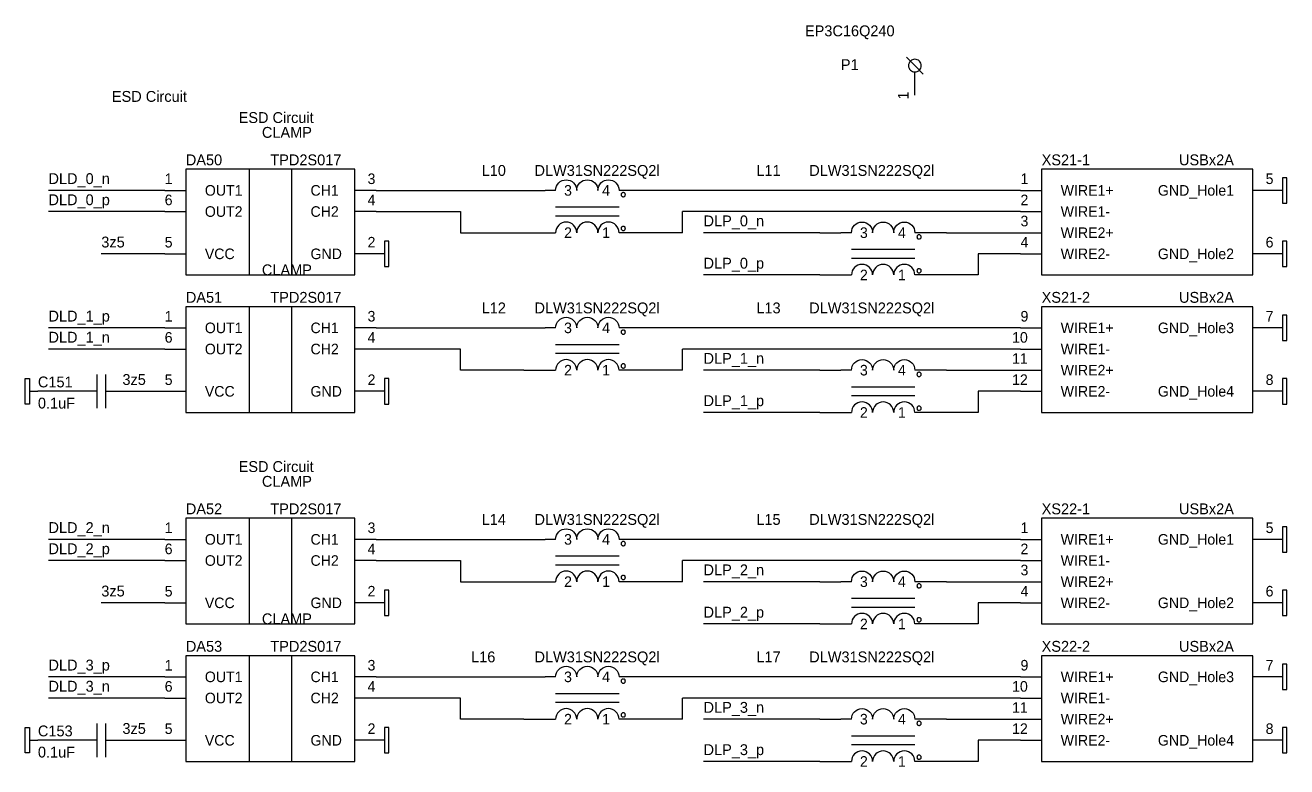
# Model space of a CAD drawing. Extents: x -0.1 to 32.2, y 0.1 to 20.3.
# Drawn here: x 5.24 to 11.21, y 4.22 to 7.73 of the extents above; entities that cross this region are included whole.
import ezdxf

# ---------------------------------------------------------------- set-up
doc = ezdxf.new("R2010")
doc.units = 0

msp = doc.modelspace()

# ---------------------------------------------------------------- linework, layer by layer
at = {"layer": 'PARTS'}
for p, q in [((9.45, 7.4), (9.45, 7.5)), ((5.9, 6.95), (6, 6.95)), ((6.9, 6.95), (6.8, 6.95)), ((7.6, 6.95), (7.7, 6.95)), ((8.2, 6.95), (8.1, 6.95)), ((9.95, 6.95), (10.05, 6.95)), ((11.15, 6.95), (11.05, 6.95)), ((5.9, 6.85), (6, 6.85)), ((6.9, 6.85), (6.8, 6.85)), ((9.95, 6.85), (10.05, 6.85)), ((7.6, 6.75), (7.7, 6.75)), ((8.2, 6.75), (8.1, 6.75)), ((9, 6.75), (9.1, 6.75)), ((9.6, 6.75), (9.5, 6.75)), ((9.95, 6.75), (10.05, 6.75)), ((5.9, 6.65), (6, 6.65)), ((6.9, 6.65), (6.8, 6.65)), ((9.95, 6.65), (10.05, 6.65)), ((11.15, 6.65), (11.05, 6.65)), ((9, 6.55), (9.1, 6.55)), ((9.6, 6.55), (9.5, 6.55)), ((5.9, 6.3), (6, 6.3)), ((6.9, 6.3), (6.8, 6.3)), ((7.6, 6.3), (7.7, 6.3)), ((8.2, 6.3), (8.1, 6.3)), ((9.95, 6.3), (10.05, 6.3)), ((11.15, 6.3), (11.05, 6.3)), ((5.9, 6.2), (6, 6.2)), ((6.9, 6.2), (6.8, 6.2)), ((9.95, 6.2), (10.05, 6.2)), ((7.6, 6.1), (7.7, 6.1)), ((8.2, 6.1), (8.1, 6.1)), ((9, 6.1), (9.1, 6.1)), ((9.6, 6.1), (9.5, 6.1)), ((9.95, 6.1), (10.05, 6.1)), ((5.9, 6), (6, 6)), ((6.9, 6), (6.8, 6)), ((9.95, 6), (10.05, 6)), ((11.15, 6), (11.05, 6)), ((9, 5.9), (9.1, 5.9)), ((9.6, 5.9), (9.5, 5.9)), ((5.9, 5.3), (6, 5.3)), ((6.9, 5.3), (6.8, 5.3)), ((7.6, 5.3), (7.7, 5.3)), ((8.2, 5.3), (8.1, 5.3)), ((9.95, 5.3), (10.05, 5.3)), ((11.15, 5.3), (11.05, 5.3)), ((5.9, 5.2), (6, 5.2)), ((6.9, 5.2), (6.8, 5.2)), ((9.95, 5.2), (10.05, 5.2)), ((7.6, 5.1), (7.7, 5.1)), ((8.2, 5.1), (8.1, 5.1)), ((9, 5.1), (9.1, 5.1)), ((9.6, 5.1), (9.5, 5.1)), ((9.95, 5.1), (10.05, 5.1)), ((5.9, 5), (6, 5)), ((6.9, 5), (6.8, 5)), ((9.95, 5), (10.05, 5)), ((11.15, 5), (11.05, 5)), ((9, 4.9), (9.1, 4.9)), ((9.6, 4.9), (9.5, 4.9)), ((5.9, 4.65), (6, 4.65)), ((6.9, 4.65), (6.8, 4.65)), ((7.6, 4.65), (7.7, 4.65)), ((8.2, 4.65), (8.1, 4.65)), ((9.95, 4.65), (10.05, 4.65)), ((11.15, 4.65), (11.05, 4.65)), ((5.9, 4.55), (6, 4.55)), ((6.9, 4.55), (6.8, 4.55)), ((9.95, 4.55), (10.05, 4.55)), ((7.6, 4.45), (7.7, 4.45)), ((8.2, 4.45), (8.1, 4.45)), ((9, 4.45), (9.1, 4.45)), ((9.6, 4.45), (9.5, 4.45)), ((9.95, 4.45), (10.05, 4.45)), ((5.9, 4.35), (6, 4.35)), ((6.9, 4.35), (6.8, 4.35)), ((9.95, 4.35), (10.05, 4.35)), ((11.15, 4.35), (11.05, 4.35)), ((9, 4.25), (9.1, 4.25)), ((9.6, 4.25), (9.5, 4.25))]:
    msp.add_line(p, q, dxfattribs=at)
for points in [[(9.45, 7.54), (9.41, 7.58)], [(9.45, 7.54), (9.49, 7.5)], [(9.45, 7.5), (9.45, 7.51)], [(6.3, 7.05), (6.3, 6.55)], [(6.5, 7.05), (6.5, 6.55)], [(11.21, 7.01), (11.19, 7.01)], [(11.19, 7.01), (11.19, 6.89)], [(11.21, 6.89), (11.21, 7.01)], [(7.75, 6.95), (7.7, 6.95)], [(8.1, 6.95), (8.05, 6.95)], [(11.19, 6.95), (11.15, 6.95)], [(8.05, 6.87), (7.75, 6.87)], [(11.19, 6.89), (11.21, 6.89)], [(7.75, 6.83), (8.05, 6.83)], [(7.7, 6.75), (7.75, 6.75)], [(8.1, 6.75), (8.05, 6.75)], [(9.15, 6.75), (9.1, 6.75)], [(9.5, 6.75), (9.45, 6.75)], [(6.96, 6.71), (6.94, 6.71)], [(6.94, 6.71), (6.94, 6.59)], [(6.96, 6.59), (6.96, 6.71)], [(11.21, 6.71), (11.19, 6.71)], [(11.19, 6.71), (11.19, 6.59)], [(11.21, 6.59), (11.21, 6.71)], [(6.94, 6.65), (6.9, 6.65)], [(9.45, 6.67), (9.15, 6.67)], [(9.15, 6.63), (9.45, 6.63)], [(11.19, 6.65), (11.15, 6.65)], [(6.94, 6.59), (6.96, 6.59)], [(11.19, 6.59), (11.21, 6.59)], [(9.1, 6.55), (9.15, 6.55)], [(9.5, 6.55), (9.45, 6.55)], [(6.3, 6.4), (6.3, 5.9)], [(6.5, 6.4), (6.5, 5.9)], [(11.21, 6.36), (11.19, 6.36)], [(11.19, 6.36), (11.19, 6.24)], [(11.21, 6.24), (11.21, 6.36)], [(7.75, 6.3), (7.7, 6.3)], [(8.1, 6.3), (8.05, 6.3)], [(11.19, 6.3), (11.15, 6.3)], [(8.05, 6.22), (7.75, 6.22)], [(11.19, 6.24), (11.21, 6.24)], [(7.75, 6.18), (8.05, 6.18)], [(7.7, 6.1), (7.75, 6.1)], [(8.1, 6.1), (8.05, 6.1)], [(9.15, 6.1), (9.1, 6.1)], [(9.5, 6.1), (9.45, 6.1)], [(5.24, 5.94), (5.24, 6.06)], [(5.24, 6.06), (5.26, 6.06)], [(5.26, 6.06), (5.26, 5.94)], [(5.58, 5.92), (5.58, 6.08)], [(5.62, 6.08), (5.62, 5.92)], [(6.96, 6.06), (6.94, 6.06)], [(6.94, 6.06), (6.94, 5.94)], [(6.96, 5.94), (6.96, 6.06)], [(11.21, 6.06), (11.19, 6.06)], [(11.19, 6.06), (11.19, 5.94)], [(11.21, 5.94), (11.21, 6.06)], [(5.26, 6), (5.3, 6)], [(5.58, 6), (5.5, 6)], [(5.62, 6), (5.7, 6)], [(6.94, 6), (6.9, 6)], [(9.45, 6.02), (9.15, 6.02)], [(9.15, 5.98), (9.45, 5.98)], [(11.19, 6), (11.15, 6)], [(5.26, 5.94), (5.24, 5.94)], [(6.94, 5.94), (6.96, 5.94)], [(11.19, 5.94), (11.21, 5.94)], [(9.1, 5.9), (9.15, 5.9)], [(9.5, 5.9), (9.45, 5.9)], [(6.3, 5.4), (6.3, 4.9)], [(6.5, 5.4), (6.5, 4.9)], [(11.21, 5.36), (11.19, 5.36)], [(11.19, 5.36), (11.19, 5.24)], [(11.21, 5.24), (11.21, 5.36)], [(7.75, 5.3), (7.7, 5.3)], [(8.1, 5.3), (8.05, 5.3)], [(11.19, 5.3), (11.15, 5.3)], [(8.05, 5.22), (7.75, 5.22)], [(11.19, 5.24), (11.21, 5.24)], [(7.75, 5.18), (8.05, 5.18)], [(7.7, 5.1), (7.75, 5.1)], [(8.1, 5.1), (8.05, 5.1)], [(9.15, 5.1), (9.1, 5.1)], [(9.5, 5.1), (9.45, 5.1)], [(6.96, 5.06), (6.94, 5.06)], [(6.94, 5.06), (6.94, 4.94)], [(6.96, 4.94), (6.96, 5.06)], [(9.45, 5.02), (9.15, 5.02)], [(11.21, 5.06), (11.19, 5.06)], [(11.19, 5.06), (11.19, 4.94)], [(11.21, 4.94), (11.21, 5.06)], [(6.94, 5), (6.9, 5)], [(9.15, 4.98), (9.45, 4.98)], [(11.19, 5), (11.15, 5)], [(6.94, 4.94), (6.96, 4.94)], [(9.1, 4.9), (9.15, 4.9)], [(9.5, 4.9), (9.45, 4.9)], [(11.19, 4.94), (11.21, 4.94)], [(6.3, 4.75), (6.3, 4.25)], [(6.5, 4.75), (6.5, 4.25)], [(11.21, 4.71), (11.19, 4.71)], [(11.19, 4.71), (11.19, 4.59)], [(11.21, 4.59), (11.21, 4.71)], [(7.75, 4.65), (7.7, 4.65)], [(8.1, 4.65), (8.05, 4.65)], [(11.19, 4.65), (11.15, 4.65)], [(8.05, 4.57), (7.75, 4.57)], [(11.19, 4.59), (11.21, 4.59)], [(7.75, 4.53), (8.05, 4.53)], [(5.58, 4.27), (5.58, 4.43)], [(5.62, 4.43), (5.62, 4.27)], [(7.7, 4.45), (7.75, 4.45)], [(8.1, 4.45), (8.05, 4.45)], [(9.15, 4.45), (9.1, 4.45)], [(9.5, 4.45), (9.45, 4.45)], [(5.24, 4.29), (5.24, 4.41)], [(5.24, 4.41), (5.26, 4.41)], [(5.26, 4.41), (5.26, 4.29)], [(6.96, 4.41), (6.94, 4.41)], [(6.94, 4.41), (6.94, 4.29)], [(6.96, 4.29), (6.96, 4.41)], [(9.45, 4.37), (9.15, 4.37)], [(11.21, 4.41), (11.19, 4.41)], [(11.19, 4.41), (11.19, 4.29)], [(11.21, 4.29), (11.21, 4.41)], [(5.26, 4.35), (5.3, 4.35)], [(5.58, 4.35), (5.5, 4.35)], [(5.62, 4.35), (5.7, 4.35)], [(6.94, 4.35), (6.9, 4.35)], [(9.15, 4.33), (9.45, 4.33)], [(11.19, 4.35), (11.15, 4.35)], [(5.26, 4.29), (5.24, 4.29)], [(6.94, 4.29), (6.96, 4.29)], [(9.1, 4.25), (9.15, 4.25)], [(9.5, 4.25), (9.45, 4.25)], [(11.19, 4.29), (11.21, 4.29)]]:
    msp.add_lwpolyline(points, dxfattribs=at)
for points in [[(9.48, 7.54, 0.0985), (9.4777, 7.5515, 0.0985), (9.4712, 7.5612, 0.0985), (9.4615, 7.5677, 0.0985), (9.45, 7.57, 0.0985), (9.4385, 7.5677, 0.0985), (9.4288, 7.5612, 0.0985), (9.4223, 7.5515, 0.0985), (9.42, 7.54, 0.0985), (9.4223, 7.5285, 0.0985), (9.4288, 7.5188, 0.0985), (9.4385, 7.5123, 0.0985), (9.45, 7.51, 0.0985), (9.4615, 7.5123, 0.0985), (9.4712, 7.5188, 0.0985), (9.4777, 7.5285, 0.0985)], [(8.08, 6.93, 0.0985), (8.0792, 6.9338, 0.0985), (8.0771, 6.9371, 0.0985), (8.0738, 6.9392, 0.0985), (8.07, 6.94, 0.0985), (8.0662, 6.9392, 0.0985), (8.0629, 6.9371, 0.0985), (8.0608, 6.9338, 0.0985), (8.06, 6.93, 0.0985), (8.0608, 6.9262, 0.0985), (8.0629, 6.9229, 0.0985), (8.0662, 6.9208, 0.0985), (8.07, 6.92, 0.0985), (8.0738, 6.9208, 0.0985), (8.0771, 6.9229, 0.0985), (8.0792, 6.9262, 0.0985)], [(8.08, 6.77, 0.0985), (8.0792, 6.7738, 0.0985), (8.0771, 6.7771, 0.0985), (8.0738, 6.7792, 0.0985), (8.07, 6.78, 0.0985), (8.0662, 6.7792, 0.0985), (8.0629, 6.7771, 0.0985), (8.0608, 6.7738, 0.0985), (8.06, 6.77, 0.0985), (8.0608, 6.7662, 0.0985), (8.0629, 6.7629, 0.0985), (8.0662, 6.7608, 0.0985), (8.07, 6.76, 0.0985), (8.0738, 6.7608, 0.0985), (8.0771, 6.7629, 0.0985), (8.0792, 6.7662, 0.0985)], [(9.48, 6.73, 0.0985), (9.4792, 6.7338, 0.0985), (9.4771, 6.7371, 0.0985), (9.4738, 6.7392, 0.0985), (9.47, 6.74, 0.0985), (9.4662, 6.7392, 0.0985), (9.4629, 6.7371, 0.0985), (9.4608, 6.7338, 0.0985), (9.46, 6.73, 0.0985), (9.4608, 6.7262, 0.0985), (9.4629, 6.7229, 0.0985), (9.4662, 6.7208, 0.0985), (9.47, 6.72, 0.0985), (9.4738, 6.7208, 0.0985), (9.4771, 6.7229, 0.0985), (9.4792, 6.7262, 0.0985)], [(9.48, 6.57, 0.0985), (9.4792, 6.5738, 0.0985), (9.4771, 6.5771, 0.0985), (9.4738, 6.5792, 0.0985), (9.47, 6.58, 0.0985), (9.4662, 6.5792, 0.0985), (9.4629, 6.5771, 0.0985), (9.4608, 6.5738, 0.0985), (9.46, 6.57, 0.0985), (9.4608, 6.5662, 0.0985), (9.4629, 6.5629, 0.0985), (9.4662, 6.5608, 0.0985), (9.47, 6.56, 0.0985), (9.4738, 6.5608, 0.0985), (9.4771, 6.5629, 0.0985), (9.4792, 6.5662, 0.0985)], [(8.08, 6.28, 0.0985), (8.0792, 6.2838, 0.0985), (8.0771, 6.2871, 0.0985), (8.0738, 6.2892, 0.0985), (8.07, 6.29, 0.0985), (8.0662, 6.2892, 0.0985), (8.0629, 6.2871, 0.0985), (8.0608, 6.2838, 0.0985), (8.06, 6.28, 0.0985), (8.0608, 6.2762, 0.0985), (8.0629, 6.2729, 0.0985), (8.0662, 6.2708, 0.0985), (8.07, 6.27, 0.0985), (8.0738, 6.2708, 0.0985), (8.0771, 6.2729, 0.0985), (8.0792, 6.2762, 0.0985)], [(8.08, 6.12, 0.0985), (8.0792, 6.1238, 0.0985), (8.0771, 6.1271, 0.0985), (8.0738, 6.1292, 0.0985), (8.07, 6.13, 0.0985), (8.0662, 6.1292, 0.0985), (8.0629, 6.1271, 0.0985), (8.0608, 6.1238, 0.0985), (8.06, 6.12, 0.0985), (8.0608, 6.1162, 0.0985), (8.0629, 6.1129, 0.0985), (8.0662, 6.1108, 0.0985), (8.07, 6.11, 0.0985), (8.0738, 6.1108, 0.0985), (8.0771, 6.1129, 0.0985), (8.0792, 6.1162, 0.0985)], [(9.48, 6.08, 0.0985), (9.4792, 6.0838, 0.0985), (9.4771, 6.0871, 0.0985), (9.4738, 6.0892, 0.0985), (9.47, 6.09, 0.0985), (9.4662, 6.0892, 0.0985), (9.4629, 6.0871, 0.0985), (9.4608, 6.0838, 0.0985), (9.46, 6.08, 0.0985), (9.4608, 6.0762, 0.0985), (9.4629, 6.0729, 0.0985), (9.4662, 6.0708, 0.0985), (9.47, 6.07, 0.0985), (9.4738, 6.0708, 0.0985), (9.4771, 6.0729, 0.0985), (9.4792, 6.0762, 0.0985)], [(9.48, 5.92, 0.0985), (9.4792, 5.9238, 0.0985), (9.4771, 5.9271, 0.0985), (9.4738, 5.9292, 0.0985), (9.47, 5.93, 0.0985), (9.4662, 5.9292, 0.0985), (9.4629, 5.9271, 0.0985), (9.4608, 5.9238, 0.0985), (9.46, 5.92, 0.0985), (9.4608, 5.9162, 0.0985), (9.4629, 5.9129, 0.0985), (9.4662, 5.9108, 0.0985), (9.47, 5.91, 0.0985), (9.4738, 5.9108, 0.0985), (9.4771, 5.9129, 0.0985), (9.4792, 5.9162, 0.0985)], [(8.08, 5.28, 0.0985), (8.0792, 5.2838, 0.0985), (8.0771, 5.2871, 0.0985), (8.0738, 5.2892, 0.0985), (8.07, 5.29, 0.0985), (8.0662, 5.2892, 0.0985), (8.0629, 5.2871, 0.0985), (8.0608, 5.2838, 0.0985), (8.06, 5.28, 0.0985), (8.0608, 5.2762, 0.0985), (8.0629, 5.2729, 0.0985), (8.0662, 5.2708, 0.0985), (8.07, 5.27, 0.0985), (8.0738, 5.2708, 0.0985), (8.0771, 5.2729, 0.0985), (8.0792, 5.2762, 0.0985)], [(8.08, 5.12, 0.0985), (8.0792, 5.1238, 0.0985), (8.0771, 5.1271, 0.0985), (8.0738, 5.1292, 0.0985), (8.07, 5.13, 0.0985), (8.0662, 5.1292, 0.0985), (8.0629, 5.1271, 0.0985), (8.0608, 5.1238, 0.0985), (8.06, 5.12, 0.0985), (8.0608, 5.1162, 0.0985), (8.0629, 5.1129, 0.0985), (8.0662, 5.1108, 0.0985), (8.07, 5.11, 0.0985), (8.0738, 5.1108, 0.0985), (8.0771, 5.1129, 0.0985), (8.0792, 5.1162, 0.0985)], [(9.48, 5.08, 0.0985), (9.4792, 5.0838, 0.0985), (9.4771, 5.0871, 0.0985), (9.4738, 5.0892, 0.0985), (9.47, 5.09, 0.0985), (9.4662, 5.0892, 0.0985), (9.4629, 5.0871, 0.0985), (9.4608, 5.0838, 0.0985), (9.46, 5.08, 0.0985), (9.4608, 5.0762, 0.0985), (9.4629, 5.0729, 0.0985), (9.4662, 5.0708, 0.0985), (9.47, 5.07, 0.0985), (9.4738, 5.0708, 0.0985), (9.4771, 5.0729, 0.0985), (9.4792, 5.0762, 0.0985)], [(9.48, 4.92, 0.0985), (9.4792, 4.9238, 0.0985), (9.4771, 4.9271, 0.0985), (9.4738, 4.9292, 0.0985), (9.47, 4.93, 0.0985), (9.4662, 4.9292, 0.0985), (9.4629, 4.9271, 0.0985), (9.4608, 4.9238, 0.0985), (9.46, 4.92, 0.0985), (9.4608, 4.9162, 0.0985), (9.4629, 4.9129, 0.0985), (9.4662, 4.9108, 0.0985), (9.47, 4.91, 0.0985), (9.4738, 4.9108, 0.0985), (9.4771, 4.9129, 0.0985), (9.4792, 4.9162, 0.0985)], [(8.08, 4.63, 0.0985), (8.0792, 4.6338, 0.0985), (8.0771, 4.6371, 0.0985), (8.0738, 4.6392, 0.0985), (8.07, 4.64, 0.0985), (8.0662, 4.6392, 0.0985), (8.0629, 4.6371, 0.0985), (8.0608, 4.6338, 0.0985), (8.06, 4.63, 0.0985), (8.0608, 4.6262, 0.0985), (8.0629, 4.6229, 0.0985), (8.0662, 4.6208, 0.0985), (8.07, 4.62, 0.0985), (8.0738, 4.6208, 0.0985), (8.0771, 4.6229, 0.0985), (8.0792, 4.6262, 0.0985)], [(8.08, 4.47, 0.0985), (8.0792, 4.4738, 0.0985), (8.0771, 4.4771, 0.0985), (8.0738, 4.4792, 0.0985), (8.07, 4.48, 0.0985), (8.0662, 4.4792, 0.0985), (8.0629, 4.4771, 0.0985), (8.0608, 4.4738, 0.0985), (8.06, 4.47, 0.0985), (8.0608, 4.4662, 0.0985), (8.0629, 4.4629, 0.0985), (8.0662, 4.4608, 0.0985), (8.07, 4.46, 0.0985), (8.0738, 4.4608, 0.0985), (8.0771, 4.4629, 0.0985), (8.0792, 4.4662, 0.0985)], [(9.48, 4.43, 0.0985), (9.4792, 4.4338, 0.0985), (9.4771, 4.4371, 0.0985), (9.4738, 4.4392, 0.0985), (9.47, 4.44, 0.0985), (9.4662, 4.4392, 0.0985), (9.4629, 4.4371, 0.0985), (9.4608, 4.4338, 0.0985), (9.46, 4.43, 0.0985), (9.4608, 4.4262, 0.0985), (9.4629, 4.4229, 0.0985), (9.4662, 4.4208, 0.0985), (9.47, 4.42, 0.0985), (9.4738, 4.4208, 0.0985), (9.4771, 4.4229, 0.0985), (9.4792, 4.4262, 0.0985)], [(9.48, 4.27, 0.0985), (9.4792, 4.2738, 0.0985), (9.4771, 4.2771, 0.0985), (9.4738, 4.2792, 0.0985), (9.47, 4.28, 0.0985), (9.4662, 4.2792, 0.0985), (9.4629, 4.2771, 0.0985), (9.4608, 4.2738, 0.0985), (9.46, 4.27, 0.0985), (9.4608, 4.2662, 0.0985), (9.4629, 4.2629, 0.0985), (9.4662, 4.2608, 0.0985), (9.47, 4.26, 0.0985), (9.4738, 4.2608, 0.0985), (9.4771, 4.2629, 0.0985), (9.4792, 4.2662, 0.0985)]]:
    msp.add_lwpolyline(points, format="xyb", close=True, dxfattribs=at)
for points in [[(6.8, 7.05), (6, 7.05), (6, 6.55), (6.8, 6.55)], [(11.05, 7.05), (10.05, 7.05), (10.05, 6.55), (11.05, 6.55)], [(6.8, 6.4), (6, 6.4), (6, 5.9), (6.8, 5.9)], [(11.05, 6.4), (10.05, 6.4), (10.05, 5.9), (11.05, 5.9)], [(6.8, 5.4), (6, 5.4), (6, 4.9), (6.8, 4.9)], [(11.05, 5.4), (10.05, 5.4), (10.05, 4.9), (11.05, 4.9)], [(6.8, 4.75), (6, 4.75), (6, 4.25), (6.8, 4.25)], [(11.05, 4.75), (10.05, 4.75), (10.05, 4.25), (11.05, 4.25)]]:
    msp.add_lwpolyline(points, close=True, dxfattribs=at)
for points in [[(7.75, 6.95, -1), (7.85, 6.95)], [(7.85, 6.95, -1), (7.95, 6.95)], [(7.95, 6.95, -1), (8.05, 6.95)], [(7.85, 6.75, 1), (7.75, 6.75)], [(7.95, 6.75, 1), (7.85, 6.75)], [(8.05, 6.75, 1), (7.95, 6.75)], [(9.15, 6.75, -1), (9.25, 6.75)], [(9.25, 6.75, -1), (9.35, 6.75)], [(9.35, 6.75, -1), (9.45, 6.75)], [(9.25, 6.55, 1), (9.15, 6.55)], [(9.35, 6.55, 1), (9.25, 6.55)], [(9.45, 6.55, 1), (9.35, 6.55)], [(7.75, 6.3, -1), (7.85, 6.3)], [(7.85, 6.3, -1), (7.95, 6.3)], [(7.95, 6.3, -1), (8.05, 6.3)], [(7.85, 6.1, 1), (7.75, 6.1)], [(7.95, 6.1, 1), (7.85, 6.1)], [(8.05, 6.1, 1), (7.95, 6.1)], [(9.15, 6.1, -1), (9.25, 6.1)], [(9.25, 6.1, -1), (9.35, 6.1)], [(9.35, 6.1, -1), (9.45, 6.1)], [(9.25, 5.9, 1), (9.15, 5.9)], [(9.35, 5.9, 1), (9.25, 5.9)], [(9.45, 5.9, 1), (9.35, 5.9)], [(7.75, 5.3, -1), (7.85, 5.3)], [(7.85, 5.3, -1), (7.95, 5.3)], [(7.95, 5.3, -1), (8.05, 5.3)], [(7.85, 5.1, 1), (7.75, 5.1)], [(7.95, 5.1, 1), (7.85, 5.1)], [(8.05, 5.1, 1), (7.95, 5.1)], [(9.15, 5.1, -1), (9.25, 5.1)], [(9.25, 5.1, -1), (9.35, 5.1)], [(9.35, 5.1, -1), (9.45, 5.1)], [(9.25, 4.9, 1), (9.15, 4.9)], [(9.35, 4.9, 1), (9.25, 4.9)], [(9.45, 4.9, 1), (9.35, 4.9)], [(7.75, 4.65, -1), (7.85, 4.65)], [(7.85, 4.65, -1), (7.95, 4.65)], [(7.95, 4.65, -1), (8.05, 4.65)], [(7.85, 4.45, 1), (7.75, 4.45)], [(7.95, 4.45, 1), (7.85, 4.45)], [(8.05, 4.45, 1), (7.95, 4.45)], [(9.15, 4.45, -1), (9.25, 4.45)], [(9.25, 4.45, -1), (9.35, 4.45)], [(9.35, 4.45, -1), (9.45, 4.45)], [(9.25, 4.25, 1), (9.15, 4.25)], [(9.35, 4.25, 1), (9.25, 4.25)], [(9.45, 4.25, 1), (9.35, 4.25)]]:
    msp.add_lwpolyline(points, format="xyb", dxfattribs=at)
at = {"layer": 'WIRE'}
for points in [[(5.9, 6.95), (5.35, 6.95)], [(6.9, 6.95), (7.6, 6.95)], [(9.95, 6.95), (8.2, 6.95)], [(5.9, 6.85), (5.35, 6.85)], [(6.9, 6.85), (7.3, 6.85)], [(7.3, 6.85), (7.3, 6.75)], [(8.35, 6.75), (8.35, 6.85)], [(9.95, 6.85), (8.35, 6.85)], [(7.3, 6.75), (7.6, 6.75)], [(8.35, 6.75), (8.2, 6.75)], [(9, 6.75), (8.45, 6.75)], [(9.6, 6.75), (9.95, 6.75)], [(5.9, 6.65), (5.6, 6.65)], [(9.95, 6.65), (9.75, 6.65)], [(9.75, 6.65), (9.75, 6.55)], [(9, 6.55), (8.45, 6.55)], [(9.75, 6.55), (9.6, 6.55)], [(5.9, 6.3), (5.35, 6.3)], [(6.9, 6.3), (7.6, 6.3)], [(9.95, 6.3), (8.2, 6.3)], [(5.9, 6.2), (5.35, 6.2)], [(7.3, 6.2), (6.9, 6.2)], [(7.3, 6.1), (7.3, 6.2)], [(8.35, 6.1), (8.35, 6.2)], [(9.95, 6.2), (8.35, 6.2)], [(7.6, 6.1), (7.3, 6.1)], [(8.35, 6.1), (8.2, 6.1)], [(9, 6.1), (8.45, 6.1)], [(9.6, 6.1), (9.95, 6.1)], [(5.5, 6), (5.3, 6)], [(5.7, 6), (5.9, 6)], [(9.95, 6), (9.75, 6)], [(9.75, 6), (9.75, 5.9)], [(9, 5.9), (8.45, 5.9)], [(9.75, 5.9), (9.6, 5.9)], [(5.9, 5.3), (5.35, 5.3)], [(6.9, 5.3), (7.6, 5.3)], [(9.95, 5.3), (8.2, 5.3)], [(5.9, 5.2), (5.35, 5.2)], [(6.9, 5.2), (7.3, 5.2)], [(7.3, 5.2), (7.3, 5.1)], [(8.35, 5.1), (8.35, 5.2)], [(9.95, 5.2), (8.35, 5.2)], [(7.3, 5.1), (7.6, 5.1)], [(8.35, 5.1), (8.2, 5.1)], [(9, 5.1), (8.45, 5.1)], [(9.6, 5.1), (9.95, 5.1)], [(5.9, 5), (5.6, 5)], [(9.95, 5), (9.75, 5)], [(9.75, 5), (9.75, 4.9)], [(9, 4.9), (8.45, 4.9)], [(9.75, 4.9), (9.6, 4.9)], [(5.9, 4.65), (5.35, 4.65)], [(6.9, 4.65), (7.6, 4.65)], [(9.95, 4.65), (8.2, 4.65)], [(5.9, 4.55), (5.35, 4.55)], [(7.3, 4.55), (6.9, 4.55)], [(7.3, 4.45), (7.3, 4.55)], [(8.35, 4.45), (8.35, 4.55)], [(9.95, 4.55), (8.35, 4.55)], [(7.6, 4.45), (7.3, 4.45)], [(8.35, 4.45), (8.2, 4.45)], [(9, 4.45), (8.45, 4.45)], [(9.6, 4.45), (9.95, 4.45)], [(5.5, 4.35), (5.3, 4.35)], [(5.7, 4.35), (5.9, 4.35)], [(9.95, 4.35), (9.75, 4.35)], [(9.75, 4.35), (9.75, 4.25)], [(9, 4.25), (8.45, 4.25)], [(9.75, 4.25), (9.6, 4.25)]]:
    msp.add_lwpolyline(points, dxfattribs=at)

# ---------------------------------------------------------------- texts
at = {"layer": 'COMMENTS'}
for p in [(5.65, 7.3686), (6.25, 7.2686), (6.25, 5.6186)]:
    msp.add_text('ESD Circuit', height=0.0514, dxfattribs=at).set_placement(p)
at = {"layer": 'PARTS'}
msp.add_text('1', height=0.05, rotation=90, dxfattribs=at).set_placement((9.42, 7.38))
for s, p in [('1', (5.9, 6.98)), ('3', (6.86, 6.98)), ('1', (9.95, 6.98)), ('5', (11.11, 6.98)), ('6', (5.9, 6.88)), ('OUT1', (6.09, 6.925)), ('CH1', (6.59, 6.925)), ('4', (6.86, 6.88)), ('3', (7.79, 6.925)), ('4', (7.97, 6.925)), ('2', (9.95, 6.88)), ('WIRE1+', (10.14, 6.925)), ('GND_Hole1', (10.6, 6.925)), ('OUT2', (6.09, 6.825)), ('CH2', (6.59, 6.825)), ('WIRE1-', (10.14, 6.825)), ('3', (9.95, 6.78)), ('2', (7.79, 6.725)), ('1', (7.97, 6.725)), ('3', (9.19, 6.725)), ('4', (9.37, 6.725)), ('WIRE2+', (10.14, 6.725)), ('5', (5.9, 6.68)), ('2', (6.86, 6.68)), ('4', (9.95, 6.68)), ('6', (11.11, 6.68)), ('VCC', (6.09, 6.625)), ('GND', (6.59, 6.625)), ('WIRE2-', (10.14, 6.625)), ('GND_Hole2', (10.6, 6.625)), ('2', (9.19, 6.525)), ('1', (9.37, 6.525)), ('1', (5.9, 6.33)), ('3', (6.86, 6.33)), ('9', (9.95, 6.33)), ('7', (11.11, 6.33)), ('6', (5.9, 6.23)), ('OUT1', (6.09, 6.275)), ('CH1', (6.59, 6.275)), ('4', (6.86, 6.23)), ('3', (7.79, 6.275)), ('4', (7.97, 6.275)), ('10', (9.91, 6.23)), ('WIRE1+', (10.14, 6.275)), ('GND_Hole3', (10.6, 6.275)), ('OUT2', (6.09, 6.175)), ('CH2', (6.59, 6.175)), ('WIRE1-', (10.14, 6.175)), ('11', (9.91, 6.13)), ('2', (7.79, 6.075)), ('1', (7.97, 6.075)), ('3', (9.19, 6.075)), ('4', (9.37, 6.075)), ('WIRE2+', (10.14, 6.075)), ('5', (5.9, 6.03)), ('2', (6.86, 6.03)), ('12', (9.91, 6.03)), ('8', (11.11, 6.03)), ('VCC', (6.09, 5.975)), ('GND', (6.59, 5.975)), ('WIRE2-', (10.14, 5.975)), ('GND_Hole4', (10.6, 5.975)), ('2', (9.19, 5.875)), ('1', (9.37, 5.875)), ('1', (5.9, 5.33)), ('3', (6.86, 5.33)), ('1', (9.95, 5.33)), ('5', (11.11, 5.33)), ('OUT1', (6.09, 5.275)), ('CH1', (6.59, 5.275)), ('3', (7.79, 5.275)), ('4', (7.97, 5.275)), ('WIRE1+', (10.14, 5.275)), ('GND_Hole1', (10.6, 5.275)), ('6', (5.9, 5.23)), ('4', (6.86, 5.23)), ('2', (9.95, 5.23)), ('OUT2', (6.09, 5.175)), ('CH2', (6.59, 5.175)), ('WIRE1-', (10.14, 5.175)), ('3', (9.95, 5.13)), ('5', (5.9, 5.03)), ('2', (6.86, 5.03)), ('2', (7.79, 5.075)), ('1', (7.97, 5.075)), ('3', (9.19, 5.075)), ('4', (9.37, 5.075)), ('4', (9.95, 5.03)), ('WIRE2+', (10.14, 5.075)), ('6', (11.11, 5.03)), ('VCC', (6.09, 4.975)), ('GND', (6.59, 4.975)), ('WIRE2-', (10.14, 4.975)), ('GND_Hole2', (10.6, 4.975)), ('2', (9.19, 4.875)), ('1', (9.37, 4.875)), ('1', (5.9, 4.68)), ('3', (6.86, 4.68)), ('9', (9.95, 4.68)), ('7', (11.11, 4.68)), ('OUT1', (6.09, 4.625)), ('CH1', (6.59, 4.625)), ('3', (7.79, 4.625)), ('4', (7.97, 4.625)), ('WIRE1+', (10.14, 4.625)), ('GND_Hole3', (10.6, 4.625)), ('6', (5.9, 4.58)), ('4', (6.86, 4.58)), ('10', (9.91, 4.58)), ('OUT2', (6.09, 4.525)), ('CH2', (6.59, 4.525)), ('WIRE1-', (10.14, 4.525)), ('11', (9.91, 4.48)), ('5', (5.9, 4.38)), ('2', (6.86, 4.38)), ('2', (7.79, 4.425)), ('1', (7.97, 4.425)), ('3', (9.19, 4.425)), ('4', (9.37, 4.425)), ('12', (9.91, 4.38)), ('WIRE2+', (10.14, 4.425)), ('8', (11.11, 4.38)), ('VCC', (6.09, 4.325)), ('GND', (6.59, 4.325)), ('WIRE2-', (10.14, 4.325)), ('GND_Hole4', (10.6, 4.325)), ('2', (9.19, 4.225)), ('1', (9.37, 4.225))]:
    msp.add_text(s, height=0.05, dxfattribs=at).set_placement(p)
at = {"layer": 'PARTTEXT'}
for s, p in [('EP3C16Q240', (8.93, 7.6786)), ('P1', (9.1, 7.5186)), ('CLAMP', (6.36, 7.1986)), ('DA50', (6, 7.0686)), ('TPD2S017', (6.4, 7.0686)), ('XS21-1', (10.05, 7.0686)), ('USBx2A', (10.7, 7.0686)), ('L10', (7.4, 7.0186)), ('DLW31SN222SQ2l', (7.65, 7.0186)), ('L11', (8.7, 7.0186)), ('DLW31SN222SQ2l', (8.95, 7.0186)), ('CLAMP', (6.36, 6.5486)), ('DA51', (6, 6.4186)), ('TPD2S017', (6.4, 6.4186)), ('XS21-2', (10.05, 6.4186)), ('USBx2A', (10.7, 6.4186)), ('L12', (7.4, 6.3686)), ('DLW31SN222SQ2l', (7.65, 6.3686)), ('L13', (8.7, 6.3686)), ('DLW31SN222SQ2l', (8.95, 6.3686)), ('C151', (5.3, 6.0186)), ('0.1uF', (5.3, 5.9186)), ('CLAMP', (6.36, 5.5486)), ('DA52', (6, 5.4186)), ('TPD2S017', (6.4, 5.4186)), ('XS22-1', (10.05, 5.4186)), ('USBx2A', (10.7, 5.4186)), ('L14', (7.4, 5.3686)), ('DLW31SN222SQ2l', (7.65, 5.3686)), ('L15', (8.7, 5.3686)), ('DLW31SN222SQ2l', (8.95, 5.3686)), ('CLAMP', (6.36, 4.8986)), ('DA53', (6, 4.7686)), ('TPD2S017', (6.4, 4.7686)), ('XS22-2', (10.05, 4.7686)), ('USBx2A', (10.7, 4.7686)), ('L16', (7.35, 4.7186)), ('DLW31SN222SQ2l', (7.65, 4.7186)), ('L17', (8.7, 4.7186)), ('DLW31SN222SQ2l', (8.95, 4.7186)), ('C153', (5.3, 4.3686)), ('0.1uF', (5.3, 4.2686))]:
    msp.add_text(s, height=0.0514, dxfattribs=at).set_placement(p)
at = {"layer": 'WIRETEXT'}
for s, p in [('DLD_0_n', (5.35, 6.98)), ('DLD_0_p', (5.35, 6.88)), ('DLP_0_n', (8.45, 6.78)), ('3z5', (5.6, 6.68)), ('DLP_0_p', (8.45, 6.58)), ('DLD_1_p', (5.35, 6.33)), ('DLD_1_n', (5.35, 6.23)), ('DLP_1_n', (8.45, 6.13)), ('3z5', (5.7, 6.03)), ('DLP_1_p', (8.45, 5.93)), ('DLD_2_n', (5.35, 5.33)), ('DLD_2_p', (5.35, 5.23)), ('DLP_2_n', (8.45, 5.13)), ('3z5', (5.6, 5.03)), ('DLP_2_p', (8.45, 4.93)), ('DLD_3_p', (5.35, 4.68)), ('DLD_3_n', (5.35, 4.58)), ('DLP_3_n', (8.45, 4.48)), ('3z5', (5.7, 4.38)), ('DLP_3_p', (8.45, 4.28))]:
    msp.add_text(s, height=0.0514, dxfattribs=at).set_placement(p)

doc.saveas('drawing.dxf')
